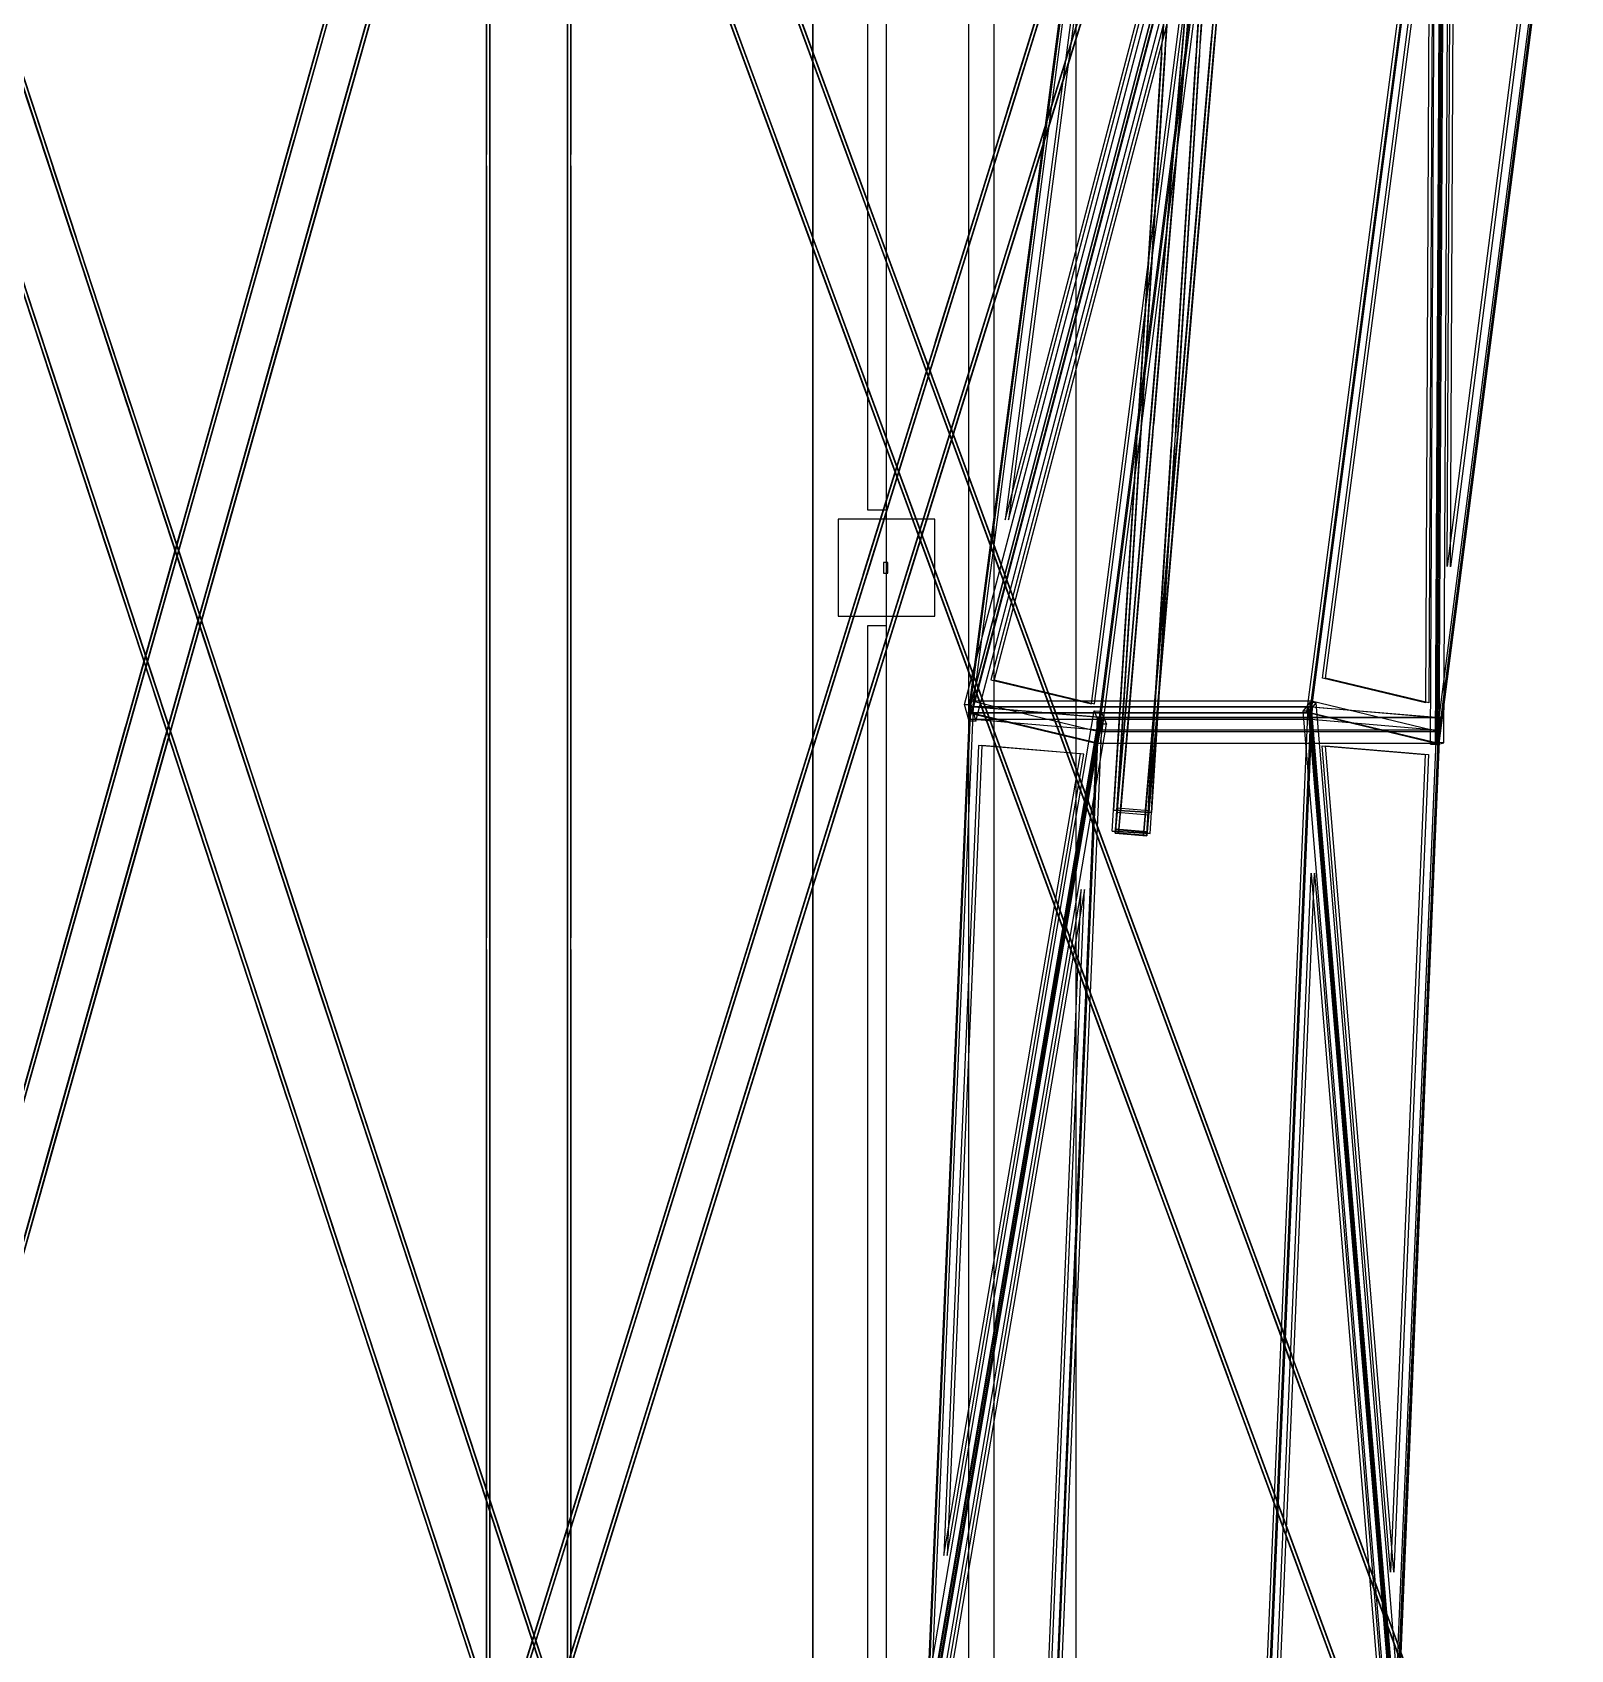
# Model space of a CAD drawing. Header units: millimetres. Extents: x -52000 to 48850, y -48850 to 51750.
# Drawn here: x 19948 to 27246, y 367 to 8040 of the extents above; entities that cross this region are included whole.
import ezdxf

# ---------------------------------------------------------------- set-up
doc = ezdxf.new("R2010")
doc.units = ezdxf.units.MM
doc.layers.add('D-STR-BASE', color=7, linetype='Continuous', lineweight=25)
doc.layers.add('D-STR-STRC', color=7, linetype='Continuous', lineweight=25)

msp = doc.modelspace()

# ---------------------------------------------------------------- linework, layer by layer
at = {"layer": 'D-STR-BASE'}
for points in [[(-24900, -22900), (24900, -22900), (24900, 22900), (-24900, 22900)], [(24390, -22450), (24390, 22450), (24510, 22450), (24510, -22450)], [(24390, -22450), (24390, 22450), (24510, 22450), (24510, -22450)], [(24000, -22000), (24000, 22000), (23650, 22000), (23650, -22000)], [(24000, -22000), (24000, 22000), (23650, 22000), (23650, -22000)], [(24000, -22000), (24000, 22000), (23650, 22000), (23650, -22000)], [(24000, -22000), (24000, 22000), (23650, 22000), (23650, -22000)], [(24000, -22000), (24000, 22000), (23650, 22000), (23650, -22000)], [(24000, -22000), (24000, 22000), (23650, 22000), (23650, -22000)], [(24000, -22000), (24000, 22000), (23650, 22000), (23650, -22000)], [(24000, -22000), (24000, 22000), (23650, 22000), (23650, -22000)], [(-23650, -21650), (23650, -21650), (23650, 21650), (-23650, 21650)], [(-23650, -21650), (23650, -21650), (23650, 21650), (-23650, 21650)], [(-23650, -21650), (23650, -21650), (23650, 21650), (-23650, 21650)], [(-23650, -21650), (23650, -21650), (23650, 21650), (-23650, 21650)], [(24000, 5775), (24000, 10725), (23910, 10725), (23910, 5775)], [(24000, 5775), (24000, 10725), (23910, 10725), (23910, 5775)], [(23770, 5270), (24230, 5270), (24230, 5730), (23770, 5730)], [(24006, 5475), (24006, 5525), (23986, 5525), (23986, 5475)], [(24000, 275), (24000, 5225), (23910, 5225), (23910, 275)], [(24000, 275), (24000, 5225), (23910, 5225), (23910, 275)]]:
    msp.add_lwpolyline(points, close=True, dxfattribs=at)
at = {"layer": 'D-STR-STRC'}
for points in [[(27041.5, 27131.1), (27039.9, 27112.5), (25085.2, 4241.5), (25086.8, 4260.1)], [(27057.4, 27129.7), (27055.8, 27111.1), (25101.1, 4240.2), (25102.7, 4258.8)], [(27175, 27119.7), (27173.4, 27101.1), (25218.7, 4230.1), (25220.3, 4248.7)], [(27190.9, 27118.3), (27189.3, 27099.7), (25234.7, 4228.7), (25236.3, 4247.4)], [(25086.9, 4249.1), (25086.9, 4249.1), (26505, 26583.5), (26505, 26583.5)], [(25234.6, 4239.8), (25234.6, 4239.8), (26652.7, 26574.2), (26652.7, 26574.2)], [(22118.6, -22302.6), (22118.6, -22302.6), (22118.6, 22302.6), (22118.6, 22302.6)], [(22486.6, -22302.6), (22486.6, -22302.6), (22486.6, 22302.6), (22486.6, 22302.6)], [(26342.4, 13368.5), (26257.1, 13093.7), (22159.6, -106.3), (22244.9, 168.5)], [(26357.7, 13363.8), (26272.3, 13089), (22174.9, -111), (22260.2, 163.8)], [(26527.7, 13311), (26442.3, 13036.2), (22344.9, -163.8), (22430.2, 111)], [(26542.9, 13306.3), (26457.6, 13031.5), (22360.2, -168.5), (22445.5, 106.3)], [(26616.6, -172.1), (26453.7, 271.4), (22356.3, 11422.7), (22519.2, 10979.2)], [(26631.7, -166.5), (26468.7, 276.9), (22371.3, 11428.2), (22534.2, 10984.7)], [(22244, 11330.6), (22159, 11028.8), (19019.6, -122.5), (19104.5, 179.4)], [(22259.4, 11326.3), (22174.4, 11024.5), (19035, -126.8), (19119.9, 175)], [(26331.3, -276.9), (26168.3, 166.5), (22070.9, 11317.8), (22233.8, 10874.4)], [(26346.3, -271.4), (26183.4, 172.1), (22085.9, 11323.3), (22248.9, 10879.9)], [(22430.7, 11278.1), (22345.7, 10976.2), (19206.3, -175), (19291.3, 126.8)], [(22446.1, 11273.7), (22361.1, 10971.9), (19221.7, -179.4), (19306.7, 122.5)], [(22102.6, 7461.7), (22102.6, 7461.7), (22102.6, 11123.8), (22102.6, 11123.8)], [(22118.6, 7461.7), (22118.6, 7461.7), (22118.6, 11123.8), (22118.6, 11123.8)], [(22486.6, 7461.7), (22486.6, 7461.7), (22486.6, 11123.8), (22486.6, 11123.8)], [(22502.6, 7461.7), (22502.6, 7461.7), (22502.6, 11123.8), (22502.6, 11123.8)], [(22518.1, -195.5), (22360.7, 285.1), (19221.2, 9866.7), (19378.7, 9386.1)], [(22533.3, -190.5), (22375.9, 290.1), (19236.4, 9871.7), (19393.9, 9391.1)], [(22229.2, -290.1), (22071.8, 190.5), (18932.4, 9772), (19089.8, 9291.5)], [(22244.5, -285.1), (22087, 195.5), (18947.6, 9777), (19105, 9296.4)], [(25309, 8000), (25309, 8000), (25421, 9764.4)], [(25325, 7999), (25325, 7999), (25437, 9763.4)], [(25472.7, 7989.6), (25472.7, 7989.6), (25584.7, 9754)], [(25475.3, 8031.5), (25587.4, 9795.9), (25587.4, 9795.9)], [(25488.6, 7988.6), (25488.6, 7988.6), (25600.7, 9753)], [(25491.3, 8030.5), (25603.3, 9794.9), (25603.3, 9794.9)], [(24388.9, 4812.4), (25625.7, 9515.7), (25025, 9661.8)], [(24404.2, 4812), (25641, 9515.4), (25040.4, 9661.5)], [(26605.1, 4666.6), (25993.5, 4812.7), (26629.6, 9662.2)], [(26620.5, 4666.3), (26008.9, 4812.4), (26645, 9661.8)], [(26605.2, 4666.6), (26629.6, 9662.2), (27230.3, 9516.1)], [(26620.5, 4666.3), (26645, 9661.8), (27245.7, 9515.7)], [(24388.9, 4812.4), (25000.5, 4666.3), (25625.7, 9515.7)], [(24404.3, 4812), (25015.9, 4665.9), (25641.1, 9515.3)], [(24563, 5727.8), (25518.3, 9360.6), (25054.3, 9473.5)], [(24578.3, 5727.5), (25533.6, 9360.3), (25069.7, 9473.1)], [(26659.5, 5505.4), (26679, 9468.9), (27155.5, 9352.9)], [(26674.9, 5505), (26694.3, 9468.5), (27170.9, 9352.6)], [(24952.8, 8891.9), (24632.9, 7861.5), (24573, 7668.5)], [(24953.4, 8893.8), (24893.4, 8700.8), (24573.6, 7670.3)], [(24968.1, 8887.2), (24648.2, 7856.8), (24588.3, 7663.7)], [(24968.6, 8889), (24908.7, 8696), (24588.9, 7665.6)], [(25138.1, 8834.4), (24818.2, 7804), (24758.3, 7611)], [(25138.6, 8836.3), (25078.7, 8643.2), (24758.9, 7612.8)], [(25153.3, 8829.7), (24833.5, 7799.2), (24773.6, 7606.2)], [(25153.9, 8831.5), (25094, 8638.5), (24774.1, 7608.1)], [(26556.8, 4859.4), (26067.9, 4976.2), (26576.4, 8852.4)], [(26572.2, 4859.1), (26083.3, 4975.8), (26591.8, 8852)], [(24495.2, 4968.3), (24972.1, 4854.4), (25459.4, 8635.1)], [(24510.6, 4967.9), (24987.5, 4854), (25474.8, 8634.7)], [(23857, 7338.4), (23725.9, 7695.3), (23407.7, 8561.2)], [(23858, 7335.8), (23539.8, 8201.7), (23408.7, 8558.5)], [(23872, 7344), (23740.9, 7700.8), (23422.7, 8566.7)], [(23873, 7341.3), (23554.8, 8207.2), (23423.7, 8564.1)], [(21437, 8464.1), (21377.3, 8252.1), (21133.7, 7386.9)], [(21438, 8467.7), (21194.4, 7602.4), (21134.7, 7390.4)], [(21452.4, 8459.8), (21392.7, 8247.8), (21149.1, 7382.6)], [(21453.4, 8463.3), (21209.8, 7598.1), (21150.1, 7386.1)], [(23571.6, 7233.6), (23440.5, 7590.4), (23122.3, 8456.4)], [(23572.6, 7230.9), (23254.4, 8096.9), (23123.3, 8453.7)], [(23586.6, 7239.1), (23455.5, 7595.9), (23137.3, 8461.9)], [(23587.6, 7236.4), (23269.4, 8102.4), (23138.3, 8459.2)], [(21623.7, 8411.6), (21564, 8199.6), (21320.4, 7334.3)], [(21624.7, 8415.1), (21381.1, 7549.8), (21321.4, 7337.8)], [(21639.1, 8407.2), (21579.4, 8195.2), (21335.8, 7330)], [(21640.1, 8410.7), (21396.5, 7545.5), (21336.8, 7333.5)], [(20137.4, 7070.6), (20010.7, 7457.3), (19768.2, 8197.5)], [(20139.9, 7063), (19897.3, 7803.2), (19770.6, 8189.9)], [(20152.6, 7075.5), (20025.9, 7462.3), (19783.4, 8202.5)], [(20155.1, 7068), (19912.6, 7808.2), (19785.8, 8194.9)], [(25407.2, 8009.3), (25251.8, 6190.9), (25250.8, 6179.3)], [(25409.9, 8040.1), (25408.9, 8028.5), (25253.4, 6210.1)], [(25423.2, 8008), (25267.8, 6189.6), (25266.8, 6177.9)], [(25425.8, 8038.7), (25424.8, 8027.1), (25269.4, 6208.7)], [(25540.7, 7997.9), (25385.3, 6179.5), (25384.3, 6167.9)], [(25543.4, 8028.7), (25542.4, 8017.1), (25387, 6198.7)], [(25556.7, 7996.6), (25401.3, 6178.1), (25400.3, 6166.5)], [(25559.3, 8027.3), (25558.3, 8015.7), (25402.9, 6197.3)], [(25193.5, 6180.7), (25305.5, 7945.1), (25305.5, 7945.1)], [(25209.5, 6179.7), (25321.5, 7944.1), (25321.5, 7944.1)], [(25357.2, 6170.3), (25469.2, 7934.7), (25469.2, 7934.7)], [(25373.1, 6169.3), (25485.2, 7933.7), (25485.2, 7933.7)], [(25190.8, 6138.8), (25190.8, 6138.8), (25302.9, 7903.2)], [(25206.8, 6137.8), (25206.8, 6137.8), (25318.8, 7902.2)], [(25354.5, 6128.4), (25354.5, 6128.4), (25466.5, 7892.8)], [(25370.5, 6127.4), (25370.5, 6127.4), (25482.5, 7891.8)], [(24611.3, 7791.9), (24291.5, 6761.5), (24231.5, 6568.5)], [(24611.9, 7793.8), (24552, 7600.8), (24232.1, 6570.3)], [(24626.6, 7787.2), (24306.7, 6756.8), (24246.8, 6563.7)], [(24627.2, 7789), (24567.3, 7596), (24247.4, 6565.6)], [(24796.6, 7734.4), (24476.7, 6704), (24416.8, 6511)], [(24797.2, 7736.3), (24737.3, 7543.2), (24417.4, 6512.8)], [(24811.9, 7729.7), (24492, 6699.2), (24432.1, 6506.2)], [(24812.5, 7731.5), (24752.5, 7538.5), (24432.7, 6508.1)], [(24198.4, 6409.2), (24067.3, 6766), (23749.1, 7632)], [(24199.4, 6406.5), (23881.2, 7272.4), (23750.1, 7629.3)], [(24213.4, 6414.7), (24082.3, 6771.5), (23764.1, 7637.5)], [(24214.4, 6412), (23896.2, 7277.9), (23765.1, 7634.8)], [(21175.3, 7534.9), (21115.7, 7322.9), (20872.1, 6457.6)], [(21176.3, 7538.4), (20932.7, 6673.1), (20873.1, 6461.1)], [(21190.7, 7530.5), (21131.1, 7318.5), (20887.5, 6453.3)], [(21191.7, 7534), (20948.1, 6668.8), (20888.5, 6456.8)], [(23913.1, 6304.3), (23782, 6661.2), (23463.8, 7527.1)], [(23914.1, 6301.6), (23595.9, 7167.6), (23464.8, 7524.4)], [(23928.1, 6309.8), (23797, 6666.7), (23478.8, 7532.6)], [(23929.1, 6307.1), (23610.9, 7173.1), (23479.8, 7529.9)], [(21362.1, 7482.3), (21302.4, 7270.3), (21058.8, 6405.1)], [(21363.1, 7485.8), (21119.5, 6620.6), (21059.8, 6408.6)], [(21377.5, 7478), (21317.8, 7266), (21074.2, 6400.7)], [(21378.5, 7481.5), (21134.9, 6616.2), (21075.2, 6404.2)], [(20399, 6272.1), (20272.3, 6658.8), (20029.8, 7399)], [(20401.5, 6264.5), (20159, 7004.7), (20032.3, 7391.5)], [(20414.2, 6277.1), (20287.5, 6663.8), (20045, 7404)], [(20416.7, 6269.5), (20174.2, 7009.7), (20047.5, 7396.4)], [(22102.6, 3744.6), (22102.6, 3744.6), (22102.6, 7406.7), (22102.6, 7406.7)], [(22118.6, 3744.6), (22118.6, 3744.6), (22118.6, 7406.7), (22118.6, 7406.7)], [(22486.6, 3744.6), (22486.6, 3744.6), (22486.6, 7406.7), (22486.6, 7406.7)], [(22502.6, 3744.6), (22502.6, 3744.6), (22502.6, 7406.7), (22502.6, 7406.7)], [(20110.1, 6177.4), (19983.4, 6564.2), (19740.9, 7304.4)], [(20112.6, 6169.9), (19870.1, 6910.1), (19743.4, 7296.8)], [(20125.3, 6182.4), (19998.6, 6569.1), (19756.1, 7309.4)], [(20127.8, 6174.8), (19885.3, 6915.1), (19758.6, 7301.8)], [(24269.9, 6691.9), (23950, 5661.5), (23890.1, 5468.5)], [(24270.5, 6693.8), (24210.5, 6500.8), (23890.7, 5470.3)], [(24285.2, 6687.2), (23965.3, 5656.8), (23905.4, 5463.7)], [(24285.7, 6689), (24225.8, 6496), (23906, 5465.6)], [(24539.9, 5479.9), (24408.8, 5836.7), (24090.6, 6702.7)], [(24540.9, 5477.2), (24222.7, 6343.2), (24091.6, 6700)], [(24554.9, 5485.4), (24423.8, 5842.2), (24105.6, 6708.2)], [(24555.9, 5482.7), (24237.7, 6348.7), (24106.6, 6705.5)], [(20660.6, 5473.6), (20533.9, 5860.4), (20291.4, 6600.6)], [(20675.8, 5478.6), (20549.1, 5865.3), (20306.6, 6605.6)], [(20913.7, 6605.6), (20854, 6393.6), (20610.5, 5528.4)], [(20914.7, 6609.1), (20671.1, 5743.9), (20611.4, 5531.9)], [(20929.1, 6601.3), (20869.4, 6389.3), (20625.9, 5524)], [(20930.1, 6604.8), (20686.5, 5739.5), (20626.8, 5527.5)], [(24269.5, 5380.6), (24138.4, 5737.4), (23820.2, 6603.4)], [(24270.5, 5377.9), (23952.3, 6243.8), (23821.2, 6600.7)], [(24455.2, 6634.4), (24135.3, 5604), (24075.4, 5411)], [(24455.7, 6636.3), (24395.8, 6443.2), (24076, 5412.8)], [(24470.4, 6629.7), (24150.6, 5599.2), (24090.7, 5406.2)], [(24471, 6631.5), (24411.1, 6438.5), (24091.2, 5408.1)], [(20663.1, 5466.1), (20420.6, 6206.3), (20293.9, 6593)], [(20678.3, 5471), (20435.8, 6211.3), (20309.1, 6598)], [(21100.5, 6553), (21040.8, 6341), (20797.2, 5475.8)], [(21101.5, 6556.5), (20857.9, 5691.3), (20798.2, 5479.3)], [(21115.9, 6548.7), (21056.2, 6336.7), (20812.6, 5471.4)], [(21116.9, 6552.2), (20873.3, 5687), (20813.6, 5475)], [(24254.5, 5375), (24123.4, 5731.9), (23805.2, 6597.8)], [(24255.5, 5372.4), (23937.3, 6238.3), (23806.2, 6595.1)], [(20371.8, 5379), (20245, 5765.7), (20002.5, 6505.9)], [(20374.2, 5371.4), (20131.7, 6111.6), (20005, 6498.3)], [(20387, 5384), (20260.2, 5770.7), (20017.7, 6510.9)], [(20389.4, 5376.4), (20146.9, 6116.6), (20020.2, 6503.3)], [(25079.9, 4391.9), (25187.3, 6083.9), (25187.3, 6083.9)], [(25244.3, 6103.4), (25095.1, 4357.1), (25094.1, 4345.5)], [(25095.9, 4390.8), (25203.3, 6082.9), (25203.3, 6082.9)], [(25247, 6134.2), (25246, 6122.6), (25096.7, 4376.3)], [(25260.3, 6102), (25111, 4355.7), (25110, 4344.1)], [(25262.9, 6132.8), (25261.9, 6121.2), (25112.7, 4374.9)], [(25377.8, 6092), (25228.6, 4345.7), (25227.6, 4334.1)], [(25380.5, 6122.8), (25379.5, 6111.2), (25230.2, 4364.8)], [(25393.8, 6090.6), (25244.5, 4344.3), (25243.5, 4332.7)], [(25243.6, 4381.5), (25351, 6073.5), (25351, 6073.5)], [(25396.4, 6121.4), (25395.4, 6109.8), (25246.2, 4363.5)], [(25259.5, 4380.5), (25367, 6072.5), (25367, 6072.5)], [(25077.2, 4349.9), (25077.2, 4349.9), (25184.7, 6042)], [(25093.2, 4348.9), (25093.2, 4348.9), (25200.7, 6041)], [(25240.9, 4339.6), (25240.9, 4339.6), (25348.4, 6031.6)], [(25256.9, 4338.5), (25256.9, 4338.5), (25364.3, 6030.6)], [(20922.3, 4675.2), (20795.5, 5061.9), (20553, 5802.1)], [(20924.7, 4667.6), (20682.2, 5407.8), (20555.5, 5794.5)], [(20937.5, 4680.2), (20810.8, 5066.9), (20568.2, 5807.1)], [(20939.9, 4672.6), (20697.4, 5412.8), (20570.7, 5799.5)], [(24881.3, 4550.6), (24750.2, 4907.5), (24432, 5773.4)], [(24882.3, 4547.9), (24564.1, 5413.9), (24433, 5770.7)], [(24896.3, 4556.1), (24765.2, 4913), (24447, 5778.9)], [(24897.3, 4553.4), (24579.1, 5419.4), (24448, 5776.2)], [(20633.4, 4580.5), (20506.7, 4967.2), (20264.1, 5707.5)], [(20635.9, 4572.9), (20393.3, 5313.2), (20266.6, 5699.9)], [(20648.6, 4585.5), (20521.9, 4972.2), (20279.3, 5712.4)], [(20651.1, 4577.9), (20408.5, 5318.1), (20281.8, 5704.9)], [(20653.1, 5679.8), (20409.5, 4814.6), (20349.8, 4602.6)], [(20652.1, 5676.3), (20592.4, 5464.3), (20348.8, 4599.1)], [(20667.5, 5672), (20607.8, 5460), (20364.2, 4594.7)], [(20668.5, 5675.5), (20424.9, 4810.3), (20365.2, 4598.3)], [(20838.8, 5623.7), (20779.2, 5411.7), (20535.6, 4546.5)], [(20839.8, 5627.3), (20596.2, 4762), (20536.6, 4550)], [(20854.2, 5619.4), (20794.6, 5407.4), (20551, 4542.2)], [(20855.2, 5622.9), (20611.6, 4757.7), (20552, 4545.7)], [(24596, 4445.8), (24464.9, 4802.6), (24146.7, 5668.6)], [(24597, 4443.1), (24278.8, 5309), (24147.7, 5665.9)], [(24611, 4451.3), (24479.9, 4808.1), (24161.7, 5674.1)], [(24612, 4448.6), (24293.8, 5314.6), (24162.7, 5671.4)], [(23928.4, 5591.9), (23608.6, 4561.5), (23548.6, 4368.5)], [(23929, 5593.8), (23869.1, 5400.8), (23549.2, 4370.3)], [(23943.7, 5587.2), (23623.8, 4556.8), (23563.9, 4363.7)], [(23944.3, 5589), (23884.4, 5396), (23564.5, 4365.6)], [(24113.7, 5534.4), (23793.8, 4504), (23733.9, 4311)], [(24114.3, 5536.3), (24054.4, 5343.2), (23734.5, 4312.8)], [(24129, 5529.7), (23809.1, 4499.2), (23749.2, 4306.2)], [(24129.6, 5531.5), (24069.6, 5338.5), (23749.8, 4308.1)], [(21183.9, 3876.7), (21057.2, 4263.4), (20814.6, 5003.6)], [(21186.4, 3869.1), (20943.8, 4609.3), (20817.1, 4996.1)], [(21199.1, 3881.7), (21072.4, 4268.4), (20829.8, 5008.6)], [(21201.6, 3874.1), (20959, 4614.3), (20832.3, 5001)], [(20910.2, 3787), (20783.5, 4173.8), (20540.9, 4914)], [(20895, 3782.1), (20768.3, 4168.8), (20525.7, 4909)], [(20897.5, 3774.5), (20654.9, 4514.7), (20528.2, 4901.4)], [(20912.7, 3779.5), (20670.1, 4519.7), (20543.4, 4906.4)], [(24188.3, -13.3), (25007, 4789.5), (24395.4, 4841)], [(24203.7, -13.4), (25022.5, 4789.4), (24410.8, 4840.9)], [(24400.3, 4851.3), (24423.5, 4772.3), (24392.8, 4773.1), (24369.6, 4852)], [(26020.8, 4840.6), (24400.8, 4840.6), (24395.4, 4841), (26015.4, 4841)], [(26626.3, 4789.5), (25007.5, 4789.5), (24396.1, 4841), (26015, 4841)], [(26627, 4722.1), (25008.1, 4722.2), (24396.9, 4868.1), (26015.8, 4868.1)], [(25222.8, 3621.3), (25091.7, 3978.2), (24773.5, 4844.1)], [(25223.8, 3618.7), (24905.6, 4484.6), (24774.5, 4841.4)], [(25237.8, 3626.9), (25106.7, 3983.7), (24788.5, 4849.7)], [(25238.8, 3624.2), (24920.6, 4490.1), (24789.5, 4847)], [(26407, -64.7), (25792.9, -13.2), (26000, 4841.2)], [(26422.4, -64.8), (25808.3, -13.3), (26015.4, 4841)], [(26007.7, 4860.4), (25976.9, 4822.1), (26007.7, 4821.8), (26038.5, 4860.1)], [(26407, -64.7), (26000, 4841.2), (26611.6, 4789.6)], [(26422.4, -64.8), (26015.4, 4841), (26627, 4789.5)], [(24188.3, -13.3), (24802.4, -64.8), (25007, 4789.5)], [(24203.7, -13.4), (24817.8, -65), (25022.5, 4789.4)], [(26014.3, 4811.1), (24394.3, 4811.1), (24388.9, 4812.4), (26008.9, 4812.4)], [(26619.8, 4666.3), (25000.9, 4666.3), (24389.6, 4812.3), (26008.4, 4812.3)], [(26623.8, 4730), (25005, 4730), (24393.6, 4781.5), (26012.4, 4781.5)], [(25016.6, 4820.5), (25043.7, 4758.1), (25012.9, 4758.4), (24985.8, 4820.7)], [(25001.7, 4789.9), (26621.7, 4789.9), (26627, 4789.5), (25007, 4789.5)], [(20390.5, 4747), (20330.8, 4535), (20087.2, 3669.8)], [(20391.5, 4750.6), (20147.9, 3885.3), (20088.2, 3673.3)], [(20405.9, 4742.7), (20346.2, 4530.7), (20102.6, 3665.5)], [(20406.9, 4746.2), (20163.3, 3881), (20103.6, 3669)], [(20577.2, 4694.5), (20517.5, 4482.5), (20274, 3617.2)], [(20578.2, 4698), (20334.6, 3832.8), (20274.9, 3620.8)], [(20592.6, 4690.1), (20532.9, 4478.1), (20289.4, 3612.9)], [(20593.6, 4693.7), (20350, 3828.4), (20290.3, 3616.4)], [(24937.4, 3516.5), (24806.3, 3873.3), (24488.1, 4739.3)], [(24938.4, 3513.8), (24620.2, 4379.8), (24489.1, 4736.6)], [(24952.5, 3522), (24821.3, 3878.9), (24503.2, 4744.8)], [(24953.4, 3519.3), (24635.3, 4385.3), (24504.1, 4742.1)], [(24272.5, 813.2), (24920.8, 4616.6), (24436.5, 4657.4)], [(24287.9, 813.1), (24936.2, 4616.5), (24451.9, 4657.3)], [(24995.1, 4667.5), (26615.1, 4667.5), (26620.5, 4666.3), (25000.5, 4666.3)], [(26391.8, 734.7), (26066.5, 4655.4), (26555.4, 4614.2)], [(26407.2, 734.6), (26082, 4655.3), (26570.8, 4614.1)], [(26614.1, 4670.4), (26580.8, 4663.1), (26611.6, 4662.4), (26644.8, 4669.7)], [(23587, 4491.9), (23267.1, 3461.5), (23207.2, 3268.5)], [(23587.5, 4493.8), (23527.6, 4300.8), (23207.8, 3270.3)], [(23602.2, 4487.2), (23282.4, 3456.8), (23222.5, 3263.7)], [(23602.8, 4489), (23542.9, 4296), (23223, 3265.6)], [(23772.2, 4434.4), (23452.4, 3404), (23392.5, 3211)], [(23772.8, 4436.3), (23712.9, 4243.2), (23393, 3212.8)], [(23787.5, 4429.7), (23467.7, 3399.2), (23407.7, 3206.2)], [(23788.1, 4431.5), (23728.2, 4238.5), (23408.3, 3208.1)], [(25077.2, 4349.9), (25256.9, 4338.5), (25256.9, 4338.5), (25077.2, 4349.9)], [(25244.8, 4346.8), (25095.3, 4359.6), (25093.7, 4341), (25243.2, 4328.2)], [(25070.9, 4250.1), (25250.5, 4238.7), (25250.5, 4238.7), (25070.9, 4250.1)], [(25236.3, 4247.4), (25086.8, 4260.1), (25085.2, 4241.5), (25234.7, 4228.7)], [(25234.8, 4230), (25085.3, 4242.8), (25085.2, 4241.5), (25234.7, 4228.7)], [(25236.3, 4247.4), (25086.8, 4260.1), (25086.7, 4258.9), (25236.1, 4246.1)], [(21445.5, 3078.2), (21318.8, 3465), (21076.3, 4205.2)], [(21448, 3070.7), (21205.4, 3810.9), (21078.7, 4197.6)], [(21460.7, 3083.2), (21334, 3469.9), (21091.5, 4210.2)], [(21463.2, 3075.6), (21220.6, 3815.9), (21093.9, 4202.6)], [(21156.6, 2983.6), (21029.9, 3370.3), (20787.4, 4110.5)], [(21159.1, 2976), (20916.6, 3716.2), (20789.8, 4102.9)], [(21171.8, 2988.6), (21045.1, 3375.3), (20802.6, 4115.5)], [(21174.3, 2981), (20931.8, 3721.2), (20805.1, 4107.9)], [(26340.8, 121), (25848.9, 162.3), (26014.8, 4051.1)], [(26356.2, 120.9), (25864.3, 162.2), (26030.2, 4051)], [(24274.1, 159.7), (24761.6, 118.7), (24924.1, 3973.1)], [(24289.5, 159.5), (24777.1, 118.6), (24939.6, 3973)], [(25564.2, 2692.1), (25433.1, 3048.9), (25114.9, 3914.9)], [(25579.3, 2697.6), (25448.1, 3054.4), (25130, 3920.4)], [(25580.2, 2694.9), (25262.1, 3560.9), (25130.9, 3917.7)], [(25565.2, 2689.4), (25247, 3555.3), (25115.9, 3912.2)], [(20128.9, 3817.8), (20069.2, 3605.8), (19825.6, 2740.5)], [(20129.9, 3821.3), (19886.3, 2956.1), (19826.6, 2744.1)], [(20144.3, 3813.4), (20084.6, 3601.4), (19841, 2736.2)], [(20145.3, 3817), (19901.7, 2951.7), (19842, 2739.7)], [(20315.6, 3765.2), (20255.9, 3553.2), (20012.3, 2688)], [(20316.6, 3768.7), (20073, 2903.5), (20013.3, 2691.5)], [(20331, 3760.9), (20271.3, 3548.9), (20027.7, 2683.6)], [(20332, 3764.4), (20088.4, 2899.1), (20028.7, 2687.1)], [(25278.9, 2587.2), (25147.8, 2944.1), (24829.6, 3810)], [(25279.9, 2584.5), (24961.7, 3450.5), (24830.6, 3807.3)], [(25293.9, 2592.7), (25162.8, 2949.6), (24844.6, 3815.5)], [(25294.9, 2590.1), (24976.7, 3456), (24845.6, 3812.8)], [(22102.6, 27.5), (22102.6, 27.5), (22102.6, 3689.6), (22102.6, 3689.6)], [(22118.6, 27.5), (22118.6, 27.5), (22118.6, 3689.6), (22118.6, 3689.6)], [(22486.6, 27.5), (22486.6, 27.5), (22486.6, 3689.6), (22486.6, 3689.6)], [(22502.6, 27.5), (22502.6, 27.5), (22502.6, 3689.6), (22502.6, 3689.6)], [(21707.1, 2279.8), (21580.4, 2666.5), (21337.9, 3406.7)], [(21709.6, 2272.2), (21467.1, 3012.4), (21340.4, 3399.1)], [(21722.3, 2284.8), (21595.6, 2671.5), (21353.1, 3411.7)], [(21724.8, 2277.2), (21482.3, 3017.4), (21355.6, 3404.1)], [(23245.5, 3391.9), (22925.7, 2361.5), (22865.7, 2168.5)], [(23246.1, 3393.8), (23186.2, 3200.8), (22866.3, 2170.3)], [(23260.8, 3387.2), (22940.9, 2356.8), (22881, 2163.7)], [(23261.4, 3389), (23201.5, 3196), (22881.6, 2165.6)], [(21418.2, 2185.1), (21291.5, 2571.8), (21049, 3312.1)], [(21420.7, 2177.5), (21178.2, 2917.8), (21051.5, 3304.5)], [(21433.4, 2190.1), (21306.7, 2576.8), (21064.2, 3317)], [(21435.9, 2182.5), (21193.4, 2922.7), (21066.7, 3309.5)], [(23430.8, 3334.4), (23110.9, 2304), (23051, 2111)], [(23431.4, 3336.3), (23371.5, 3143.2), (23051.6, 2112.8)], [(23446.1, 3329.7), (23126.2, 2299.2), (23066.3, 2106.2)], [(23446.7, 3331.5), (23386.7, 3138.5), (23066.9, 2108.1)], [(25905.7, 1762.8), (25774.6, 2119.6), (25456.4, 2985.6)], [(25906.7, 1760.1), (25588.5, 2626.1), (25457.4, 2982.9)], [(25920.7, 1768.3), (25789.6, 2125.2), (25471.4, 2991.1)], [(25921.7, 1765.6), (25603.5, 2631.6), (25472.4, 2988.4)], [(20055, 2839.4), (19811.4, 1974.2), (19751.7, 1762.2)], [(25620.3, 1657.9), (25489.2, 2014.8), (25171, 2880.7)], [(25621.3, 1655.3), (25303.1, 2521.2), (25172, 2878.1)], [(25635.4, 1663.5), (25504.2, 2020.3), (25186.1, 2886.3)], [(25636.3, 1660.8), (25318.2, 2526.7), (25187, 2883.6)], [(20054, 2835.9), (19994.3, 2623.9), (19750.7, 1758.7)], [(20069.4, 2831.6), (20009.7, 2619.6), (19766.1, 1754.4)], [(20070.4, 2835.1), (19826.8, 1969.9), (19767.1, 1757.9)], [(21983.9, 1486.3), (21857.2, 1873), (21614.7, 2613.2)], [(21968.7, 1481.3), (21842, 1868), (21599.5, 2608.3)], [(21971.2, 1473.7), (21728.7, 2214), (21602, 2600.7)], [(21986.4, 1478.7), (21743.9, 2218.9), (21617.2, 2605.7)], [(21679.8, 1386.7), (21553.1, 1773.4), (21310.6, 2513.6)], [(21682.3, 1379.1), (21439.8, 2119.3), (21313.1, 2506)], [(21695.1, 1391.6), (21568.3, 1778.4), (21325.8, 2518.6)], [(21697.5, 1384.1), (21455, 2124.3), (21328.3, 2511)], [(22904.1, 2291.9), (22584.2, 1261.5), (22524.3, 1068.5)], [(22904.6, 2293.8), (22844.7, 2100.8), (22524.9, 1070.3)], [(22919.3, 2287.2), (22599.5, 1256.8), (22539.6, 1063.7)], [(22919.9, 2289), (22860, 2096), (22540.1, 1065.6)], [(23089.3, 2234.4), (22769.5, 1204), (22709.6, 1011)], [(23089.9, 2236.3), (23030, 2043.2), (22710.1, 1012.8)], [(23104.6, 2229.7), (22784.8, 1199.2), (22724.8, 1006.2)], [(23105.2, 2231.5), (23045.3, 2038.5), (22725.4, 1008.1)], [(26247.1, 833.5), (26116, 1190.4), (25797.8, 2056.3)], [(26248.1, 830.8), (25929.9, 1696.8), (25798.8, 2053.6)], [(26262.2, 839), (26131, 1195.9), (25812.9, 2061.8)], [(26263.1, 836.4), (25945, 1702.3), (25813.8, 2059.1)], [(25961.8, 728.7), (25830.7, 1085.5), (25512.5, 1951.5)], [(25962.8, 726), (25644.6, 1591.9), (25513.5, 1948.8)], [(25976.8, 734.2), (25845.7, 1091), (25527.5, 1957)], [(25977.8, 731.5), (25659.6, 1597.5), (25528.5, 1954.3)], [(22230.4, 682.9), (22103.6, 1069.6), (21861.1, 1809.8)], [(22232.8, 675.3), (21990.3, 1415.5), (21863.6, 1802.2)], [(22245.6, 687.8), (22118.9, 1074.6), (21876.3, 1814.8)], [(22248, 680.3), (22005.5, 1420.5), (21878.8, 1807.2)], [(21941.5, 588.2), (21814.8, 974.9), (21572.2, 1715.1)], [(21944, 580.6), (21701.4, 1320.8), (21574.7, 1707.6)], [(21956.7, 593.2), (21830, 979.9), (21587.4, 1720.1)], [(21959.2, 585.6), (21716.6, 1325.8), (21589.9, 1712.5)], [(22562.6, 1191.9), (22258.4, 211.9), (22198.5, 18.9)], [(22563.2, 1193.8), (22503.3, 1000.8), (22199.1, 20.8)], [(22577.9, 1187.2), (22273.7, 207.2), (22213.8, 14.2)], [(22578.5, 1189), (22518.5, 996), (22214.3, 16)], [(22747.9, 1134.4), (22443.7, 154.4), (22383.8, -38.6)], [(22748.5, 1136.3), (22688.5, 943.2), (22384.3, -36.7)], [(22763.2, 1129.7), (22459, 149.7), (22399, -43.4)], [(22763.7, 1131.5), (22703.8, 938.5), (22399.6, -41.5)], [(26571.7, -49.8), (26440.6, 307), (26139.3, 1127)], [(26572.7, -52.5), (26271.4, 767.5), (26140.3, 1124.4)], [(26586.7, -44.3), (26455.6, 312.5), (26154.3, 1132.6)], [(26587.7, -47), (26286.4, 773), (26155.3, 1129.9)], [(22478.1, -73.4), (22351.4, 313.3), (22122.7, 1011.3)], [(22480.6, -81), (22251.9, 617), (22125.2, 1003.7)], [(22493.3, -68.4), (22366.6, 318.3), (22137.9, 1016.3)], [(22495.8, -76), (22267.1, 622), (22140.4, 1008.7)], [(26286.4, -154.7), (26155.3, 202.1), (25853.9, 1022.2)], [(26287.4, -157.4), (25986, 662.7), (25854.9, 1019.5)], [(26301.4, -149.2), (26170.3, 207.7), (25869, 1027.7)], [(26302.4, -151.9), (26001.1, 668.2), (25870, 1025)], [(22204.5, -163.1), (22077.7, 223.7), (21849, 921.7)], [(22189.3, -168), (22062.5, 218.7), (21833.8, 916.7)], [(22191.7, -175.6), (21963, 522.4), (21836.3, 909.1)], [(22206.9, -170.6), (21978.2, 527.4), (21851.5, 914.1)]]:
    msp.add_lwpolyline(points, close=True, dxfattribs=at)
for points in [[(27039.9, 27112.5), (25085.2, 4241.5)], [(27040, 27113.7), (25085.3, 4242.8)], [(27041.4, 27129.9), (25086.7, 4258.9)], [(27041.5, 27131.1), (25086.8, 4260.1)], [(27189.3, 27099.7), (25234.7, 4228.7)], [(27189.4, 27100.9), (25234.8, 4230)], [(27190.8, 27117.1), (25236.1, 4246.1)], [(27190.9, 27118.3), (25236.3, 4247.4)], [(25070.9, 4250.1), (26489, 26584.6)], [(25250.5, 4238.7), (26668.7, 26573.1)], [(22102.6, -22302.6), (22102.6, 22302.6)], [(22502.6, -22302.6), (22502.6, 22302.6)], [(26338.3, 13355.5), (22240.9, 155.5)], [(26342.4, 13368.5), (22244.9, 168.5)], [(26538.9, 13293.2), (22441.4, 93.2)], [(26542.9, 13306.3), (22445.5, 106.3)], [(26257.1, 13093.7), (22159.6, -106.3)], [(26261.1, 13106.8), (22163.7, -93.2)], [(26457.6, 13031.5), (22360.2, -168.5)], [(26461.7, 13044.5), (22364.2, -155.5)], [(26468.7, 276.9), (22371.3, 11428.2)], [(26473.8, 263.1), (22376.4, 11414.3)], [(22239.9, 11316.3), (19100.5, 165)], [(22244, 11330.6), (19104.5, 179.4)], [(26168.3, 166.5), (22070.9, 11317.8)], [(26173.4, 152.7), (22076, 11304)], [(22442.1, 11259.4), (19302.6, 108.1)], [(22446.1, 11273.7), (19306.7, 122.5)], [(22159, 11028.8), (19019.6, -122.5)], [(22163, 11043.2), (19023.6, -108.1)], [(22365.2, 10986.3), (19225.8, -165)], [(26626.6, -152.7), (22529.1, 10998.6)], [(26631.7, -166.5), (22534.2, 10984.7)], [(22361.1, 10971.9), (19221.7, -179.4)], [(26326.2, -263.1), (22228.8, 10888.2)], [(26331.3, -276.9), (22233.8, 10874.4)], [(22375.9, 290.1), (19236.4, 9871.7)], [(22380.8, 275.1), (19241.4, 9856.7)], [(22071.8, 190.5), (18932.4, 9772)], [(22076.7, 175.5), (18937.3, 9757)], [(24388.9, 4812.4), (25025, 9661.8)], [(24394.3, 4811.1), (25030.5, 9660.5)], [(26008.9, 4812.4), (26645, 9661.8)], [(26014.3, 4811.1), (26650.5, 9660.5)], [(26580.8, 4663.1), (26605.3, 9658.7)], [(26611.6, 4662.4), (26636.1, 9658)], [(26614.1, 4670.4), (26638.6, 9666)], [(26644.8, 4669.7), (26669.3, 9665.3)], [(24369.6, 4852), (25606.4, 9555.4)], [(24400.3, 4851.3), (25637.1, 9554.6)], [(24995.1, 4667.5), (25620.1, 9517)], [(25000.5, 4666.3), (25625.7, 9515.7)], [(26615.1, 4667.5), (27240.1, 9517)], [(26620.5, 4666.3), (27245.7, 9515.7)], [(24392.8, 4773.1), (25629.6, 9476.4)], [(24423.5, 4772.3), (25660.3, 9475.7)], [(22528.4, -175.5), (19389, 9406.1)], [(22533.3, -190.5), (19393.9, 9391.1)], [(22224.3, -275.1), (19084.9, 9306.5)], [(22229.2, -290.1), (19089.8, 9291.5)], [(24188.3, -13.3), (24395.4, 4841)], [(24193.7, -13.7), (24400.8, 4840.6)], [(24389.6, 4812.3), (24396.9, 4868.1)], [(24393.6, 4781.5), (24396.1, 4841)], [(25808.3, -13.3), (26015.4, 4841)], [(25813.7, -13.7), (26020.8, 4840.6)], [(26414.6, -45.5), (26007.7, 4860.4)], [(26008.4, 4812.3), (26015.8, 4868.1)], [(26012.4, 4781.5), (26015, 4841)], [(26445.5, -45.7), (26038.5, 4860.1)], [(24167.1, 18), (24985.8, 4820.7)], [(24194.1, -44.4), (25012.9, 4758.4)], [(24197.9, 17.7), (25016.6, 4820.5)], [(24225, -44.6), (25043.7, 4758.1)], [(24797, -64.4), (25001.7, 4789.9)], [(24802.4, -64.8), (25007, 4789.5)], [(25005, 4730), (25007.5, 4789.5)], [(26383.9, -83.8), (25976.9, 4822.1)], [(26414.7, -84.1), (26007.7, 4821.8)], [(26417, -64.4), (26621.7, 4789.9)], [(26422.4, -64.8), (26627, 4789.5)], [(26623.8, 4730), (26626.3, 4789.5)], [(25000.9, 4666.3), (25008.1, 4722.2)], [(26619.8, 4666.3), (26627, 4722.1)], [(25070.9, 4250.1), (25077.2, 4349.9)], [(25093.7, 4341), (25085.2, 4241.5)], [(25095.3, 4359.6), (25086.8, 4260.1)], [(25243.2, 4328.2), (25234.7, 4228.7)], [(25244.8, 4346.8), (25236.3, 4247.4)], [(25250.5, 4238.7), (25256.9, 4338.5)]]:
    msp.add_lwpolyline(points, dxfattribs=at)

doc.saveas('drawing.dxf')
